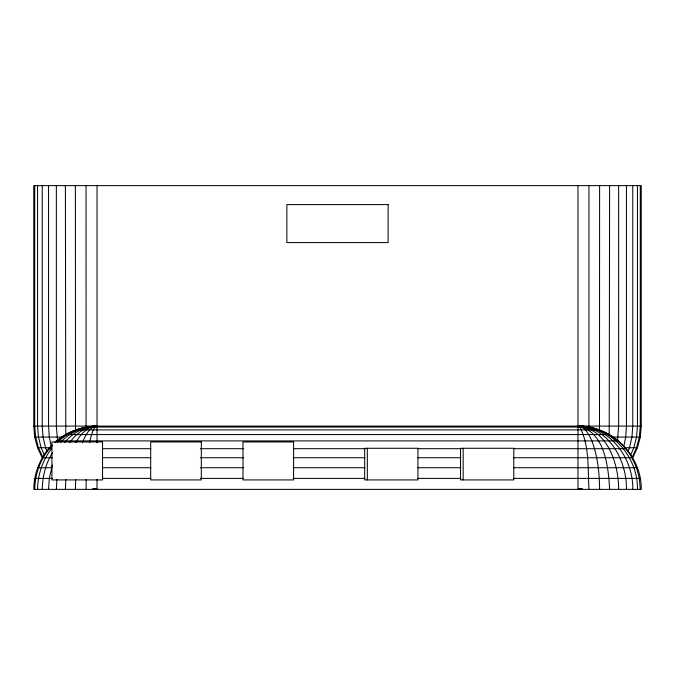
<?xml version="1.0" encoding="UTF-8"?>
<svg xmlns="http://www.w3.org/2000/svg" width="675" height="675" viewBox="0 0 675 675"><rect width="100%" height="100%" fill="white"/><g stroke="black" fill="none" stroke-linecap="round" stroke-linejoin="round"><path stroke-width="1.01" d="M86.046 489.375L86.197 479.385M588.929 428.093L588.954 185.625M75.389 489.375L75.684 479.385M599.493 430.093L599.611 185.625M65.391 489.375L65.829 479.385M609.213 435.088L609.609 185.625M56.354 489.375L56.919 479.385M48.558 489.375L49.292 478.389L52.456 465.007M42.23 489.375C42.567 476.601 45.503 463.598 52.557 452.807M37.564 489.375C37.749 474.744 42.559 460.325 51.477 448.698L48.558 448.698C39.201 460.139 33.936 474.601 33.75 489.375L641.25 489.375C641.832 455.541 611.803 425.512 577.969 426.094L579.876 427.056C589.612 445.972 587.782 468.661 588.954 489.375M34.712 489.375C35.016 473.437 40.804 457.312 52.085 445.863M513.633 457.734L632.77 457.734L637.436 447.736L640.288 437.079L641.25 426.094L641.25 185.625L33.75 185.625L33.75 426.094L34.712 437.079L37.564 447.736L42.23 457.734L52.312 457.734M617.524 439.99L618.646 426.094L618.646 185.625M89.632 442.851C90.745 437.4 91.749 431.629 95.124 427.056L97.031 426.094C81.667 426.364 66.319 431.89 54.937 442.319M623.717 446.766L625.708 437.079L626.442 426.094L626.442 185.625M82.451 442.851C85.126 436.033 88.855 427.25 97.031 426.094C81.861 426.355 66.724 431.933 55.578 442.319M627.995 451.373L629.463 447.736L631.943 437.079L632.77 426.094L632.77 185.625M630.661 455.009L633.85 447.736L636.533 437.079L637.436 426.094L637.436 185.625M640.288 489.375L639.343 478.389L636.533 467.733L631.943 457.734L636.533 447.736L639.343 437.079L640.288 426.094L640.288 185.625M75.828 442.631C80.097 434.548 87.294 426.558 97.031 426.094C82.418 426.347 67.947 432.076 57.476 442.319M69.77 442.631C75.878 433.544 85.784 426.372 97.031 426.094C83.261 426.338 69.803 432.38 60.455 442.462M64.673 442.462C72.554 432.802 84.451 426.33 97.031 426.094M48.558 448.698L52.102 445.154M579.8 489.054L577.969 489.375L577.969 185.625M579.985 489.097L577.969 489.375L581.968 489.029M580.778 489.054L577.969 489.375L581.901 489.029M581.774 488.987L577.969 489.375L582.103 488.987M33.75 426.094L641.25 426.094M86.046 427.056L588.954 427.056M75.389 429.907L599.611 429.907M65.391 434.573L609.609 434.573M34.712 437.079L62.902 437.079M612.098 437.079L640.288 437.079M56.354 440.902L618.646 440.902M37.564 447.736L50.49 447.736M624.51 447.736L637.436 447.736M102.305 448.698L150.82 448.698M200.391 448.698L243.633 448.698M293.203 448.698L364.922 448.698M417.656 448.698L460.898 448.698M513.633 448.698L626.442 448.698M102.305 457.734L150.82 457.734M200.391 457.734L243.633 457.734M293.203 457.734L364.922 457.734M417.656 457.734L460.898 457.734M37.564 467.733L51.477 467.733M102.305 467.733L150.82 467.733M200.391 467.733L243.633 467.733M293.203 467.733L364.922 467.733M417.656 467.733L460.898 467.733M513.633 467.733L637.436 467.733M34.712 478.389L52.169 478.389M102.305 478.389L150.82 478.389M200.391 478.389L243.633 478.389M293.203 478.389L364.922 478.389M417.656 478.389L460.898 478.389M513.633 478.389L640.288 478.389M93.032 489.029L97.031 489.375L97.031 479.385M599.611 489.375C599.408 472.981 597.763 456.325 591.882 440.902C589.056 434.81 585.487 426.997 577.969 426.094C599.974 426.136 621.059 438.657 631.943 457.734M93.099 489.029L97.031 489.375L95.2 489.054M609.609 489.375C608.437 467.092 604.859 431.308 577.969 426.094C611.204 425.765 638.145 457 637.436 489.375M92.897 488.987L97.031 489.375L95.015 489.097M618.646 489.375C618.629 463.911 607.567 428.878 577.969 426.094C610.445 426.229 633.513 458.781 632.77 489.375M93.226 488.987L97.031 489.375L94.222 489.054M577.969 426.094C609.297 427.148 626.999 461.152 626.442 489.375M43.057 457.734L38.467 447.736L35.657 437.079L34.712 426.094L34.712 185.625M44.339 455.009L41.15 447.736L38.467 437.079L37.564 426.094L37.564 185.625M47.005 451.373L45.537 447.736L43.057 437.079L42.23 426.094L42.23 185.625M51.283 446.766L49.292 437.079L48.558 426.094L48.558 185.625M57.476 439.99L56.354 426.094L56.354 185.625M65.787 435.088L65.391 185.625M75.507 430.093L75.389 185.625M86.071 428.093L86.046 185.625M463.168 448.284L463.168 479.925M367.327 448.284L367.327 479.925M97.031 185.625L97.031 442.851M388.125 204.609L286.875 204.609L286.875 242.578L388.125 242.578L388.125 204.609M102.558 441.956L51.933 441.956L51.933 479.925L102.558 479.925L102.558 441.956M201.319 441.956L150.694 441.956L150.694 479.925L201.319 479.925L201.319 441.956M293.6 441.956L242.975 441.956L242.975 479.925L293.6 479.925L293.6 441.956M417.952 448.284L364.677 448.284L364.677 479.925L417.952 479.925L417.952 448.284M513.793 448.284L460.519 448.284L460.519 479.925L513.793 479.925L513.793 448.284"/></g></svg>
